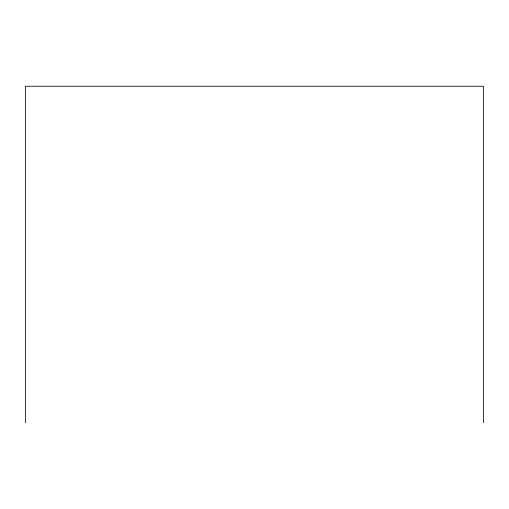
<?xml version="1.0" encoding="UTF-8"?>
<svg xmlns="http://www.w3.org/2000/svg" width="509" height="509" viewBox="0 0 509 509"><rect width="100%" height="100%" fill="white"/><g stroke="black" fill="none" stroke-linecap="round" stroke-linejoin="round"><path stroke-width="0.76" d="M483.55 422.75L483.55 86.25L25.45 86.25L25.45 422.75"/></g></svg>
